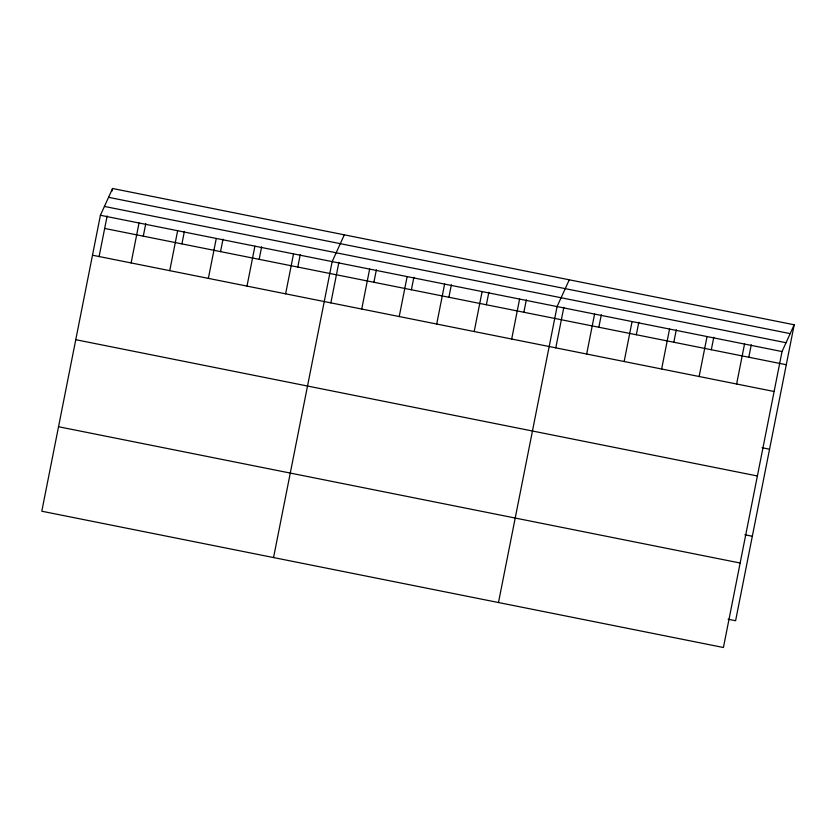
<?xml version="1.0" encoding="UTF-8"?>
<svg xmlns="http://www.w3.org/2000/svg" width="836" height="836" viewBox="0 0 836 836"><rect width="100%" height="100%" fill="white"/><g stroke="black" fill="none" stroke-linecap="round" stroke-linejoin="round"><path stroke-width="1.25" d="M100.404 215.27L41.8 511.224L723.422 647.503L782.026 351.548L794.2 324.776L112.578 188.497L100.404 215.27L782.026 351.548M99.087 256.6L107.144 215.96M112.087 190.995L112.578 188.497M131.116 262.932L139.027 222.993M143.29 236.17L145.767 223.682M169.739 270.655L177.65 230.715M181.914 243.893L184.39 231.405M208.363 278.378L216.273 238.438M220.547 251.615L223.013 239.127M246.996 286.1L254.907 246.16M259.17 259.338L261.637 246.85M285.619 293.823L293.53 253.883M297.794 267.06L300.27 254.572M273.55 557.56L332.153 261.605L344.327 234.832M330.847 302.935L338.893 262.295M361.737 309.048L369.637 269.098M373.911 282.275L376.378 269.788M399.221 316.541L407.132 276.591M411.396 289.768L413.872 277.291M436.705 324.034L444.616 284.094M448.89 297.271L451.356 284.783M474.2 331.526L482.111 291.586M486.374 304.764L488.851 292.276M511.684 339.029L519.595 299.079M523.869 312.256L526.335 299.779M498.486 602.526L557.089 306.572L569.264 279.809M555.783 347.912L563.83 307.272M586.663 354.015L594.574 314.075M598.848 327.252L601.314 314.764M624.158 361.518L632.068 321.567M636.332 334.745L638.808 322.257M661.642 369.01L669.552 329.06M673.826 342.237L676.293 329.76M699.136 376.503L707.047 336.563M711.311 349.741L713.787 337.253M736.62 383.996L744.531 344.056M748.805 357.233L751.271 344.745M794.2 324.776L735.596 620.73L728.104 619.236M108.555 197.327L790.177 333.616M104.416 206.429L786.039 342.718M104.667 228.447L786.289 364.726M92.493 255.21L774.115 391.499M762.066 447.709L769.559 449.214M75.762 339.698L757.385 475.977M744.834 534.758L752.327 536.252M58.53 426.736L740.153 563.025"/></g></svg>
